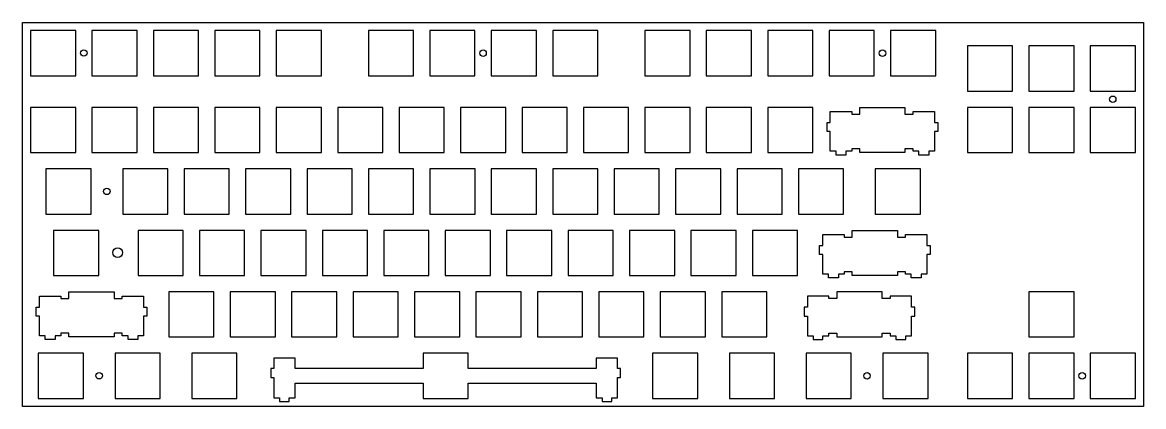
# Model space of a CAD drawing. Extents: x 0 to 348, y 0 to 119.
import ezdxf

# ---------------------------------------------------------------- set-up
doc = ezdxf.new("R2010")
doc.units = 0
doc.layers.get('0').update_dxf_attribs({"linetype": 'continuous'})

# ---------------------------------------------------------------- blocks, each defined once
blk = doc.blocks.new('SKETCH038')
at = {"color": 7}
for points in [[(-0.07, 119.1), (347.59, 119.1), (347.59, 0.04), (-0.07, 0.04)], [(2.45, 102.58), (16.45, 102.58), (16.45, 116.58), (2.45, 116.58)], [(21.5, 102.58), (35.5, 102.58), (35.5, 116.58), (21.5, 116.58)], [(40.55, 102.58), (54.55, 102.58), (54.55, 116.58), (40.55, 116.58)], [(59.6, 102.58), (73.6, 102.58), (73.6, 116.58), (59.6, 116.58)], [(78.65, 102.58), (92.65, 102.58), (92.65, 116.58), (78.65, 116.58)], [(107.21, 102.58), (121.21, 102.58), (121.21, 116.58), (107.21, 116.58)], [(126.26, 102.58), (140.26, 102.58), (140.26, 116.58), (126.26, 116.58)], [(145.31, 102.58), (159.31, 102.58), (159.31, 116.58), (145.31, 116.58)], [(164.36, 102.58), (178.36, 102.58), (178.36, 116.58), (164.36, 116.58)], [(192.95, 102.58), (206.95, 102.58), (206.95, 116.58), (192.95, 116.58)], [(212, 102.58), (226, 102.58), (226, 116.58), (212, 116.58)], [(231.05, 102.58), (245.05, 102.58), (245.05, 116.58), (231.05, 116.58)], [(250.1, 102.58), (264.1, 102.58), (264.1, 116.58), (250.1, 116.58)], [(269.15, 102.58), (283.15, 102.58), (283.15, 116.58), (269.15, 116.58)], [(292.97, 97.81), (306.97, 97.81), (306.97, 111.81), (292.97, 111.81)], [(312.02, 97.81), (326.02, 97.81), (326.02, 111.81), (312.02, 111.81)], [(331.07, 97.81), (345.07, 97.81), (345.07, 111.81), (331.07, 111.81)], [(2.45, 78.76), (16.45, 78.76), (16.45, 92.76), (2.45, 92.76)], [(21.5, 78.76), (35.5, 78.76), (35.5, 92.76), (21.5, 92.76)], [(40.55, 78.76), (54.55, 78.76), (54.55, 92.76), (40.55, 92.76)], [(59.6, 78.76), (73.6, 78.76), (73.6, 92.76), (59.6, 92.76)], [(78.65, 78.76), (92.65, 78.76), (92.65, 92.76), (78.65, 92.76)], [(97.7, 78.76), (111.7, 78.76), (111.7, 92.76), (97.7, 92.76)], [(116.75, 78.76), (130.75, 78.76), (130.75, 92.76), (116.75, 92.76)], [(135.8, 78.76), (149.8, 78.76), (149.8, 92.76), (135.8, 92.76)], [(154.85, 78.76), (168.85, 78.76), (168.85, 92.76), (154.85, 92.76)], [(173.9, 78.76), (187.9, 78.76), (187.9, 92.76), (173.9, 92.76)], [(192.95, 78.76), (206.95, 78.76), (206.95, 92.76), (192.95, 92.76)], [(212, 78.76), (226, 78.76), (226, 92.76), (212, 92.76)], [(231.05, 78.76), (245.05, 78.76), (245.05, 92.76), (231.05, 92.76)], [(252.25, 91.45), (255.3, 91.45), (257.11, 91.45), (257.11, 90.64), (259.61, 90.64), (259.61, 92.76), (273.61, 92.76), (273.61, 90.64), (276.11, 90.64), (276.11, 91.45), (277.91, 91.45), (280.96, 91.45), (282.76, 91.45), (282.76, 88.05), (283.76, 88.05), (283.76, 85.26), (282.76, 85.26), (282.76, 79.16), (280.96, 79.16), (280.96, 77.99), (277.91, 77.99), (277.91, 79.16), (276.11, 79.16), (276.11, 79.95), (273.61, 79.95), (273.61, 78.76), (259.61, 78.76), (259.61, 79.95), (257.11, 79.95), (257.11, 79.16), (255.3, 79.16), (255.3, 77.99), (252.25, 77.99), (252.25, 79.16), (250.45, 79.16), (250.45, 85.26), (249.45, 85.26), (249.45, 88.05), (250.45, 88.05), (250.45, 91.45)], [(292.97, 78.76), (306.97, 78.76), (306.97, 92.76), (292.97, 92.76)], [(312.02, 78.76), (326.02, 78.76), (326.02, 92.76), (312.02, 92.76)], [(331.07, 78.76), (345.07, 78.76), (345.07, 92.76), (331.07, 92.76)], [(7.22, 59.71), (21.22, 59.71), (21.22, 73.71), (7.22, 73.71)], [(31.03, 59.71), (45.03, 59.71), (45.03, 73.71), (31.03, 73.71)], [(50.08, 59.71), (64.08, 59.71), (64.08, 73.71), (50.08, 73.71)], [(69.13, 59.71), (83.13, 59.71), (83.13, 73.71), (69.13, 73.71)], [(88.18, 59.71), (102.18, 59.71), (102.18, 73.71), (88.18, 73.71)], [(107.23, 59.71), (121.23, 59.71), (121.23, 73.71), (107.23, 73.71)], [(126.28, 59.71), (140.28, 59.71), (140.28, 73.71), (126.28, 73.71)], [(145.33, 59.71), (159.33, 59.71), (159.33, 73.71), (145.33, 73.71)], [(164.38, 59.71), (178.38, 59.71), (178.38, 73.71), (164.38, 73.71)], [(183.43, 59.71), (197.43, 59.71), (197.43, 73.71), (183.43, 73.71)], [(202.48, 59.71), (216.48, 59.71), (216.48, 73.71), (202.48, 73.71)], [(221.53, 59.71), (235.53, 59.71), (235.53, 73.71), (221.53, 73.71)], [(240.58, 59.71), (254.58, 59.71), (254.58, 73.71), (240.58, 73.71)], [(264.39, 59.71), (278.39, 59.71), (278.39, 73.71), (264.39, 73.71)], [(9.6, 40.66), (23.6, 40.66), (23.6, 54.66), (9.6, 54.66)], [(35.79, 40.66), (49.79, 40.66), (49.79, 54.66), (35.79, 54.66)], [(54.84, 40.66), (68.84, 40.66), (68.84, 54.66), (54.84, 54.66)], [(73.89, 40.66), (87.89, 40.66), (87.89, 54.66), (73.89, 54.66)], [(92.94, 40.66), (106.94, 40.66), (106.94, 54.66), (92.94, 54.66)], [(111.99, 40.66), (125.99, 40.66), (125.99, 54.66), (111.99, 54.66)], [(131.04, 40.66), (145.04, 40.66), (145.04, 54.66), (131.04, 54.66)], [(150.09, 40.66), (164.09, 40.66), (164.09, 54.66), (150.09, 54.66)], [(169.14, 40.66), (183.14, 40.66), (183.14, 54.66), (169.14, 54.66)], [(188.19, 40.66), (202.19, 40.66), (202.19, 54.66), (188.19, 54.66)], [(207.24, 40.66), (221.24, 40.66), (221.24, 54.66), (207.24, 54.66)], [(226.29, 40.66), (240.29, 40.66), (240.29, 54.66), (226.29, 54.66)], [(281.4, 49.95), (281.4, 47.16), (280.4, 47.16), (280.4, 41.06), (278.6, 41.06), (278.6, 39.89), (275.55, 39.89), (275.55, 41.06), (273.75, 41.06), (273.75, 41.85), (271.25, 41.85), (271.25, 40.66), (257.25, 40.66), (257.25, 41.85), (254.75, 41.85), (254.75, 41.06), (252.94, 41.06), (252.94, 39.89), (249.89, 39.89), (249.89, 41.06), (248.09, 41.06), (248.09, 47.16), (247.09, 47.16), (247.09, 49.95), (248.09, 49.95), (248.09, 53.35), (249.89, 53.35), (252.94, 53.35), (254.75, 53.35), (254.75, 52.54), (257.25, 52.54), (257.25, 54.66), (271.25, 54.66), (271.25, 52.54), (273.75, 52.54), (273.75, 53.35), (275.55, 53.35), (278.6, 53.35), (280.4, 53.35), (280.4, 49.95)], [(7.01, 22.01), (5.21, 22.01), (5.21, 28.11), (4.21, 28.11), (4.21, 30.9), (5.21, 30.9), (5.21, 34.3), (7.01, 34.3), (10.05, 34.3), (11.86, 34.3), (11.86, 33.49), (14.36, 33.49), (14.36, 35.61), (28.36, 35.61), (28.36, 33.49), (30.86, 33.49), (30.86, 34.3), (32.67, 34.3), (35.72, 34.3), (37.52, 34.3), (37.52, 30.9), (38.52, 30.9), (38.52, 28.11), (37.52, 28.11), (37.52, 22.01), (35.72, 22.01), (35.72, 20.84), (32.67, 20.84), (32.67, 22.01), (30.86, 22.01), (30.86, 22.8), (28.36, 22.8), (28.36, 21.61), (14.36, 21.61), (14.36, 22.8), (11.86, 22.8), (11.86, 22.01), (10.05, 22.01), (10.05, 20.84), (7.01, 20.84)], [(45.32, 21.61), (59.32, 21.61), (59.32, 35.61), (45.32, 35.61)], [(64.37, 21.61), (78.37, 21.61), (78.37, 35.61), (64.37, 35.61)], [(83.42, 21.61), (97.42, 21.61), (97.42, 35.61), (83.42, 35.61)], [(102.47, 21.61), (116.47, 21.61), (116.47, 35.61), (102.47, 35.61)], [(121.52, 21.61), (135.52, 21.61), (135.52, 35.61), (121.52, 35.61)], [(140.57, 21.61), (154.57, 21.61), (154.57, 35.61), (140.57, 35.61)], [(159.62, 21.61), (173.62, 21.61), (173.62, 35.61), (159.62, 35.61)], [(178.67, 21.61), (192.67, 21.61), (192.67, 35.61), (178.67, 35.61)], [(197.72, 21.61), (211.72, 21.61), (211.72, 35.61), (197.72, 35.61)], [(216.77, 21.61), (230.77, 21.61), (230.77, 35.61), (216.77, 35.61)], [(242.33, 30.9), (242.33, 28.11), (243.33, 28.11), (243.33, 22.01), (245.13, 22.01), (245.13, 20.84), (248.18, 20.84), (248.18, 22.01), (249.99, 22.01), (249.99, 22.8), (252.49, 22.8), (252.49, 21.61), (266.49, 21.61), (266.49, 22.8), (268.99, 22.8), (268.99, 22.01), (270.79, 22.01), (270.79, 20.84), (273.84, 20.84), (273.84, 22.01), (275.64, 22.01), (275.64, 28.11), (276.64, 28.11), (276.64, 30.9), (275.64, 30.9), (275.64, 34.3), (273.84, 34.3), (270.79, 34.3), (268.99, 34.3), (268.99, 33.49), (266.49, 33.49), (266.49, 35.61), (252.49, 35.61), (252.49, 33.49), (249.99, 33.49), (249.99, 34.3), (248.18, 34.3), (245.13, 34.3), (243.33, 34.3), (243.33, 30.9)], [(312.02, 21.61), (326.02, 21.61), (326.02, 35.61), (312.02, 35.61)], [(4.84, 2.56), (18.84, 2.56), (18.84, 16.56), (4.84, 16.56)], [(28.65, 2.56), (42.65, 2.56), (42.65, 16.56), (28.65, 16.56)], [(52.46, 2.56), (66.46, 2.56), (66.46, 16.56), (52.46, 16.56)], [(76.98, 11.86), (76.98, 9.06), (77.86, 9.06), (77.86, 2.79), (79.69, 2.79), (79.69, 1.59), (82.69, 1.59), (82.69, 2.79), (84.52, 2.79), (84.52, 7.26), (124.18, 7.26), (124.18, 2.56), (131.18, 2.56), (138.18, 2.56), (138.18, 7.26), (177.84, 7.26), (177.84, 2.79), (179.67, 2.79), (179.67, 1.59), (182.67, 1.59), (182.67, 2.79), (184.51, 2.79), (184.51, 9.06), (185.38, 9.06), (185.38, 11.86), (184.51, 11.86), (184.51, 15.09), (177.84, 15.09), (177.84, 11.86), (138.18, 11.86), (138.18, 16.56), (131.18, 16.56), (124.18, 16.56), (124.18, 11.86), (84.52, 11.86), (84.52, 15.09), (77.86, 15.09), (77.86, 11.86)], [(195.34, 2.56), (209.34, 2.56), (209.34, 16.56), (195.34, 16.56)], [(219.15, 2.56), (233.15, 2.56), (233.15, 16.56), (219.15, 16.56)], [(242.96, 2.56), (256.96, 2.56), (256.96, 16.56), (242.96, 16.56)], [(266.77, 2.56), (280.77, 2.56), (280.77, 16.56), (266.77, 16.56)], [(292.97, 2.56), (306.97, 2.56), (306.97, 16.56), (292.97, 16.56)], [(312.02, 2.56), (326.02, 2.56), (326.02, 16.56), (312.02, 16.56)], [(331.07, 2.56), (345.07, 2.56), (345.07, 16.56), (331.07, 16.56)]]:
    blk.add_lwpolyline(points, close=True, dxfattribs=at)
for centre, radius in [((18.98, 109.62, 8.5), 1), ((142.78, 109.58, 8.5), 1), ((266.63, 109.58, 8.5), 1), ((338.04, 95.28, 8.5), 1), ((26.1, 66.74, 8.5), 1), ((29.49, 47.75, 8.5), 1.5), ((23.74, 9.6, 8.5), 1), ((261.83, 9.58, 8.5), 1), ((328.54, 9.56, 8.5), 1)]:
    blk.add_circle(centre, radius, dxfattribs=at)

msp = doc.modelspace()

# ---------------------------------------------------------------- block references
at = {"color": 7}
msp.add_blockref('SKETCH038', (0, 0), dxfattribs=at)

doc.saveas('drawing.dxf')
